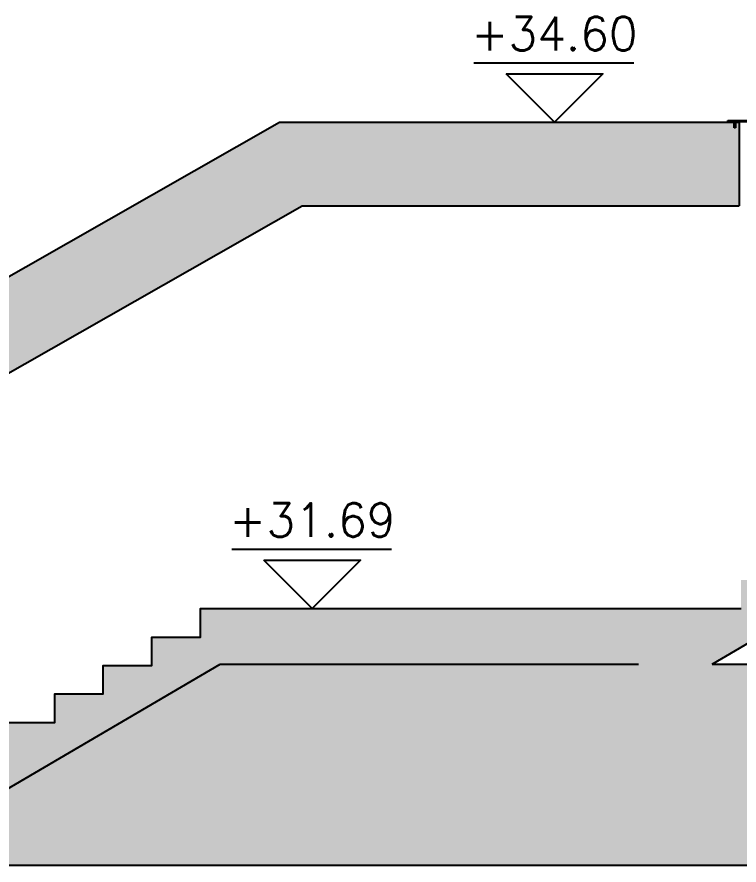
# Model space of a CAD drawing. Header units: inches. Extents: x 400392 to 401495, y 4543971 to 4544133.
# Drawn here: x 401451.31 to 401455.62, y 4544039.01 to 4544044.08 of the extents above; entities that cross this region are included whole.
import ezdxf
from ezdxf.enums import TextEntityAlignment as Align

# ---------------------------------------------------------------- set-up
doc = ezdxf.new("R2010")
doc.units = ezdxf.units.IN
doc.header["$MEASUREMENT"] = 0
doc.linetypes.add('CONTINU', pattern=[0])
doc.linetypes.add('HIDDEN', pattern=[0.375, 0.25, -0.125])
for name, color, linetype in [('görünüş prota', 4, 'Continuous'), ('kesit prota', 1, 'Continuous'), ('kesit tarama prota', 252, 'Continuous'), ('kiris prota', 6, 'Continuous'), ('kot prota', 4, 'Continuous'), ('merdiven prota', 2, 'Continuous'), ('PRT-CST-rc_level', 6, 'Continuous'), ('PRT-CST-rc_levermark', 4, 'Continuous')]:
    doc.layers.add(name, color=color, linetype=linetype)
doc.styles.add('OLCU', font='romanstw.shx')

# ---------------------------------------------------------------- blocks, each defined once
blk = doc.blocks.new('KOTK5')
at = {"layer": 'PRT-CST-rc_levermark'}
blk.add_line((216.7, 160), (-213.3, 160), dxfattribs=at)
blk.add_lwpolyline([(130, 130), (-130, 130), (0, 0)], close=True, dxfattribs=at)
at = {"layer": 'PRT-CST-rc_level', "style": 'OLCU'}
blk.add_attdef('000.00', text='', height=90, dxfattribs=at).set_placement((0, 193.1), align=Align.CENTER)
blk = doc.blocks.new('A$C750F51A7')
at = {"layer": 'görünüş prota', "color": 253, "lineweight": -2}
for p, q in [((-220.98, -61.97), (-220.98, -61.17)), ((-220.98, -61.17), (-73.33, -61.17)), ((-73.33, -61.97), (-220.98, -61.97)), ((-217.38, -65.47), (-217.38, -61.97)), ((-217.38, -61.97), (-216.58, -61.97)), ((-216.58, -65.47), (-217.38, -65.47)), ((-216.58, -61.97), (-216.58, -65.47))]:
    blk.add_line(p, q, dxfattribs=at)

msp = doc.modelspace()

# ---------------------------------------------------------------- hatches: boundary and pattern name
at = {"layer": 'kesit tarama prota'}
h = msp.add_hatch(color=256, dxfattribs=at)
h.dxf.hatch_style = 1
h.paths.add_polyline_path([(401463.885, 4544040.211), (401460.777, 4544040.211), (401460.777, 4544043.451), (401460.2772, 4544043.451), (401460.2768, 4544043.264), (401459.9868, 4544043.264), (401459.9868, 4544043.094), (401459.6968, 4544043.094), (401459.6968, 4544042.924), (401459.4068, 4544042.924), (401459.4068, 4544042.754), (401459.1168, 4544042.754), (401459.1168, 4544042.584), (401458.8268, 4544042.584), (401458.8268, 4544042.414), (401458.5368, 4544042.414), (401458.5368, 4544042.244), (401458.2468, 4544042.244), (401458.2468, 4544042.074), (401457.9568, 4544042.074), (401457.9568, 4544041.904), (401457.6668, 4544041.904), (401457.6668, 4544041.734), (401457.3768, 4544041.734), (401457.3768, 4544041.564), (401457.0868, 4544041.564), (401457.0868, 4544041.394), (401456.7968, 4544041.394), (401456.7968, 4544041.224), (401456.5068, 4544041.224), (401456.5068, 4544041.054), (401456.2168, 4544041.054), (401456.2168, 4544040.884), (401455.9268, 4544040.884), (401455.9268, 4544040.714), (401455.6368, 4544040.714), (401455.6368, 4544040.544), (401452.4064, 4544040.544), (401452.4064, 4544040.374), (401452.1164, 4544040.374), (401452.1164, 4544040.204), (401451.8264, 4544040.204), (401451.8264, 4544040.034), (401451.5364, 4544040.034), (401451.5364, 4544039.864), (401451.2464, 4544039.864), (401451.2464, 4544039.694), (401450.9564, 4544039.694), (401450.9564, 4544039.524), (401450.6664, 4544039.524), (401450.6664, 4544039.354), (401447.5964, 4544039.354), (401447.5964, 4544041.651), (401450.7322, 4544041.651), (401453.0145, 4544042.951), (401455.6243, 4544042.951), (401455.6243, 4544043.451), (401452.8786, 4544043.451), (401450.5963, 4544042.151), (401447.0964, 4544042.151), (401447.0964, 4544040.211), (401444.8916, 4544040.211), (401444.8916, 4544039.011), (401463.885, 4544039.011)])
h.paths.add_polyline_path([(401455.4642, 4544040.211), (401460.277, 4544043.0323), (401460.277, 4544040.211)], flags=16)

# ---------------------------------------------------------------- linework, layer by layer
at = {"layer": 'kesit prota', "color": 1}
for p, q in [((401450.7322, 4544041.651), (401453.0145, 4544042.951)), ((401453.0145, 4544042.951), (401455.6243, 4544042.951)), ((401455.4642, 4544040.211), (401460.277, 4544040.211))]:
    msp.add_line(p, q, dxfattribs=at)
for points in [[(401447.0964, 4544042.151), (401450.5963, 4544042.151), (401452.8786, 4544043.451), (401455.6243, 4544043.451), (401455.6243, 4544042.951)], [(401455.4642, 4544040.211), (401460.277, 4544043.0323)], [(401451.2464, 4544039.864), (401451.5364, 4544039.864), (401451.5364, 4544040.034), (401451.8264, 4544040.034), (401451.8264, 4544040.204), (401452.1164, 4544040.204), (401452.1164, 4544040.374), (401452.4064, 4544040.374), (401452.4064, 4544040.544), (401455.6368, 4544040.544)], [(401444.8916, 4544039.011), (401463.885, 4544039.011)]]:
    msp.add_lwpolyline(points, dxfattribs=at)
at = {"layer": 'merdiven prota', "linetype": 'HIDDEN', "ltscale": 10}
for points in [[(401450.4767, 4544039.011), (401452.5238, 4544040.211)], [(401452.5238, 4544040.211), (401455.4642, 4544040.211)]]:
    msp.add_lwpolyline(points, dxfattribs=at)

# ---------------------------------------------------------------- block references
at = {"layer": 'kiris prota', "color": 1, "xscale": 0.01, "yscale": 0.01, "zscale": 0.01}
msp.add_blockref('A$C750F51A7', (401457.7682, 4544044.0727), dxfattribs=at)
at = {"layer": 'kot prota', "linetype": 'CONTINU', "ltscale": 0.1}
ref = msp.add_blockref('KOTK5', (401454.5214, 4544043.451), dxfattribs=dict(at, xscale=-0.002222222222222222, yscale=0.002222222222222222, zscale=0.002222222222222222, rotation=359.9999999999036))
ref.add_attrib('000.00', '+34.60', dxfattribs={"layer": 'PRT-CST-rc_level', "height": 0.2, "style": 'OLCU'}).set_placement((401454.5214, 4544043.8802), align=Align.CENTER)
ref = msp.add_blockref('KOTK5', (401453.0749, 4544040.544), dxfattribs=dict(at, xscale=-0.002222222222222222, yscale=0.002222222222222222, zscale=0.002222222222222222, rotation=359.9999999999036))
ref.add_attrib('000.00', '+31.69', dxfattribs={"layer": 'PRT-CST-rc_level', "height": 0.2, "style": 'OLCU'}).set_placement((401453.0749, 4544040.9732), align=Align.CENTER)

doc.saveas('drawing.dxf')
